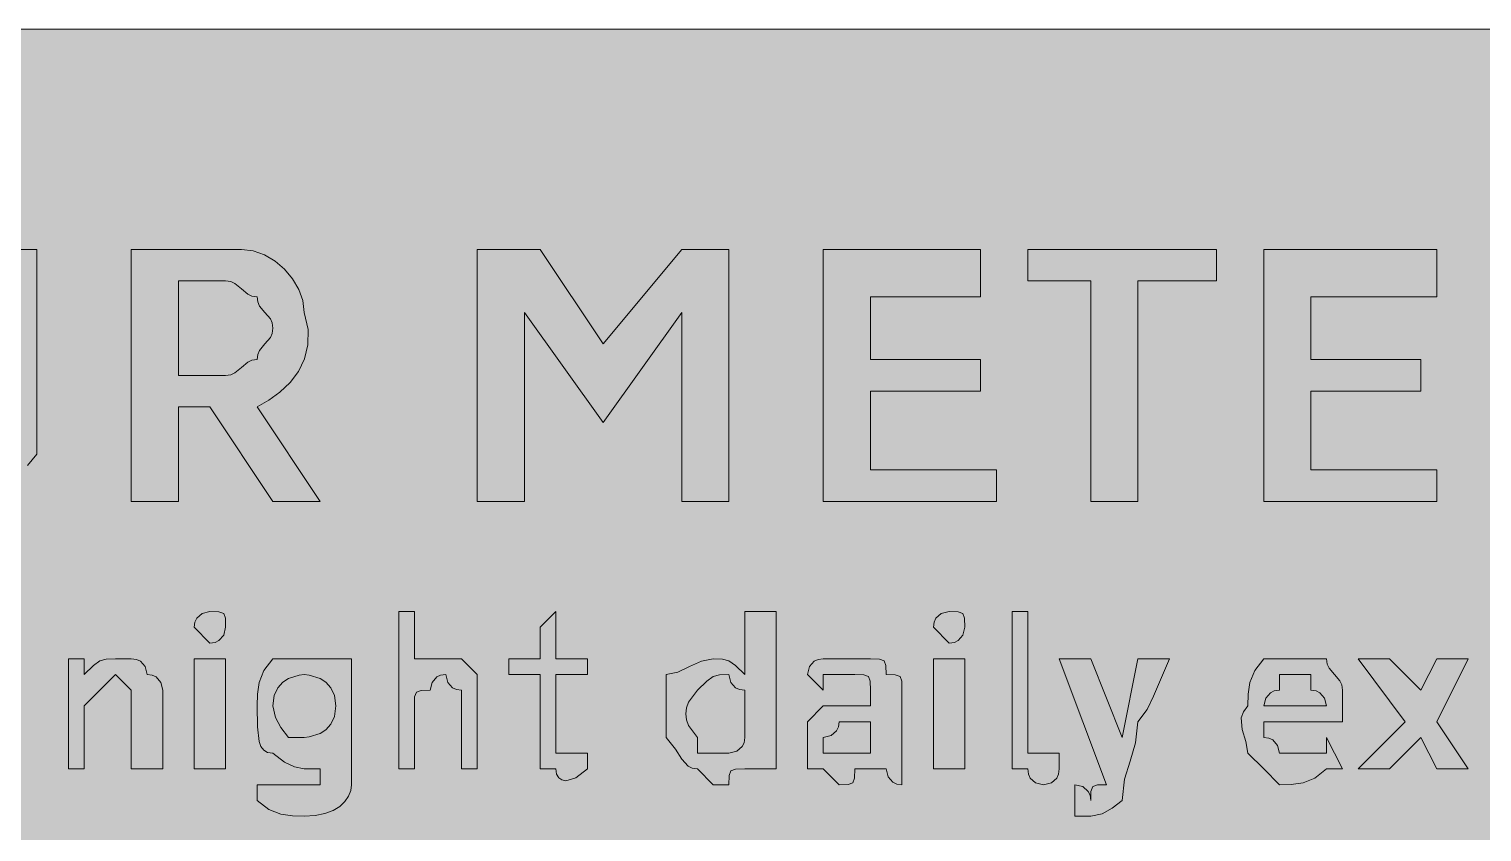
# Model space of a CAD drawing. Header units: metres. Extents: x 10 to 558, y 12 to 259.
# Drawn here: x 253.9 to 364.8, y 197.8 to 259 of the extents above; entities that cross this region are included whole.
import ezdxf

# ---------------------------------------------------------------- set-up
doc = ezdxf.new("R2010")
doc.units = ezdxf.units.M
for name, color, linetype, true_color in [('FILL_BLUE_0000FF', 7, 'Continuous', 0x0000ff), ('FILL_WHITE_FFFFFF', 7, 'Continuous', 0xffffff), ('STROKE_WHITE_FFFFFF', 7, 'Continuous', 0xffffff)]:
    doc.layers.add(name, color=color, linetype=linetype, true_color=true_color)

msp = doc.modelspace()

# ---------------------------------------------------------------- hatches: boundary and pattern name
at = {"layer": 'FILL_BLUE_0000FF', "true_color": 0x0000ff}
h = msp.add_hatch(color=7, dxfattribs=at)
h.dxf.hatch_style = 1
h.paths.add_polyline_path([(552.54, 258.94), (553.8, 258.81), (554.83, 258.45), (555.75, 257.76), (557.14, 256.15), (557.56, 255.44), (557.85, 254.76), (558.11, 253.37), (558.15, 251.76), (558.15, 18.96), (558.15, 15.36), (557.75, 15.31), (557.44, 15.15), (556.95, 14.61), (556.46, 13.84), (555.75, 12.96), (554.83, 12.27), (553.8, 11.91), (552.54, 11.78), (550.95, 11.76), (16.95, 11.76), (13.35, 11.76), (12.6, 12.36), (11.83, 12.77), (10.95, 12.96), (10.26, 14.57), (9.9, 15.96), (9.77, 17.35), (9.75, 18.96), (9.75, 251.76), (9.75, 255.36), (10.35, 256.11), (10.76, 256.88), (10.95, 257.76), (11.83, 257.95), (12.6, 258.36), (13.35, 258.96), (16.95, 258.96), (550.95, 258.96), (552.54, 258.94)])
at = {"layer": 'FILL_WHITE_FFFFFF', "true_color": 0xffffff}
h = msp.add_hatch(color=7, dxfattribs=at)
h.dxf.hatch_style = 1
h.paths.add_polyline_path([(242.55, 228.96), (242.55, 227.76), (243.75, 226.56), (244.65, 225.87), (245.55, 225.51), (246.45, 225.38), (247.35, 225.36), (248.23, 225.38), (249, 225.51), (249.54, 225.87), (249.7, 226.16), (249.75, 226.56), (250.15, 226.61), (250.44, 226.75), (250.8, 227.16), (250.95, 227.76), (250.95, 228.96), (250.95, 242.16), (254.55, 242.16), (254.55, 228.96), (254.55, 226.56), (253.84, 225.68), (253.35, 224.91), (252.86, 224.37), (252.55, 224.21), (252.15, 224.16), (251.06, 223.28), (249.75, 222.51), (248.44, 221.97), (247.35, 221.76), (245.57, 221.97), (243.9, 222.51), (242.46, 223.28), (241.35, 224.16), (240.75, 224.91), (240.34, 225.68), (240.15, 226.56), (239.46, 227.44), (239.1, 228.21), (238.95, 228.96), (238.95, 242.16), (242.55, 242.16), (242.55, 228.96)])
h = msp.add_hatch(color=7, dxfattribs=at)
h.dxf.hatch_style = 1
h.paths.add_polyline_path([(270.15, 242.16), (271.05, 242.05), (271.91, 241.75), (272.72, 241.27), (273.45, 240.66), (274.06, 239.93), (274.54, 239.12), (274.84, 238.26), (274.95, 237.36), (275.24, 236.07), (275.23, 234.88), (274.97, 233.82), (274.5, 232.86), (273.86, 232.02), (273.09, 231.28), (272.24, 230.67), (271.35, 230.16), (276.15, 222.96), (272.55, 222.96), (267.75, 230.16), (265.35, 230.16), (265.35, 222.96), (261.75, 222.96), (261.75, 242.16), (270.15, 242.16)])
h.paths.add_polyline_path([(269.35, 232.61), (269.66, 232.75), (270.15, 233.16), (270.64, 233.57), (270.95, 233.71), (271.35, 233.76), (271.4, 234.16), (271.54, 234.47), (271.95, 234.96), (272.36, 235.45), (272.5, 235.76), (272.55, 236.16), (272.5, 236.56), (272.36, 236.87), (271.95, 237.36), (271.54, 237.85), (271.4, 238.16), (271.35, 238.56), (270.95, 238.61), (270.64, 238.75), (270.15, 239.16), (269.66, 239.57), (269.35, 239.71), (268.95, 239.76), (265.35, 239.76), (265.35, 232.56), (268.95, 232.56), (269.35, 232.61)], flags=16)
h = msp.add_hatch(color=7, dxfattribs=at)
h.dxf.hatch_style = 1
h.paths.add_polyline_path([(288.15, 242.16), (292.95, 242.16), (297.75, 234.96), (303.75, 242.16), (307.35, 242.16), (307.35, 222.96), (303.75, 222.96), (303.75, 237.36), (297.75, 228.96), (291.75, 237.36), (291.75, 222.96), (288.15, 222.96), (288.15, 242.16)])
h = msp.add_hatch(color=7, dxfattribs=at)
h.dxf.hatch_style = 1
h.paths.add_polyline_path([(314.55, 242.16), (326.55, 242.16), (326.55, 238.56), (318.15, 238.56), (318.15, 233.76), (326.55, 233.76), (326.55, 231.36), (318.15, 231.36), (318.15, 225.36), (327.75, 225.36), (327.75, 222.96), (314.55, 222.96), (314.55, 242.16)])
h = msp.add_hatch(color=7, dxfattribs=at)
h.dxf.hatch_style = 1
h.paths.add_polyline_path([(344.55, 239.76), (338.55, 239.76), (338.55, 222.96), (334.95, 222.96), (334.95, 239.76), (330.15, 239.76), (330.15, 242.16), (344.55, 242.16), (344.55, 239.76)])
h = msp.add_hatch(color=7, dxfattribs=at)
h.dxf.hatch_style = 1
h.paths.add_polyline_path([(348.15, 242.16), (361.35, 242.16), (361.35, 238.56), (351.75, 238.56), (351.75, 233.76), (360.15, 233.76), (360.15, 231.36), (351.75, 231.36), (351.75, 225.36), (361.35, 225.36), (361.35, 222.96), (348.15, 222.96), (348.15, 242.16)])
h = msp.add_hatch(color=7, dxfattribs=at)
h.dxf.hatch_style = 1
h.paths.add_polyline_path([(268.8, 212.76), (268.44, 212.35), (268.15, 212.21), (267.75, 212.16), (266.55, 213.36), (266.6, 213.76), (266.74, 214.05), (267.15, 214.41), (267.75, 214.56), (268.44, 214.54), (268.8, 214.41), (268.93, 214.05), (268.95, 213.36), (268.8, 212.76)])
h = msp.add_hatch(color=7, dxfattribs=at)
h.dxf.hatch_style = 1
h.paths.add_polyline_path([(286.95, 208.56), (286.55, 208.61), (286.26, 208.75), (285.9, 209.16), (285.75, 209.76), (285.35, 209.71), (285.06, 209.57), (284.7, 209.16), (284.55, 208.56), (283.86, 208.54), (283.5, 208.41), (283.37, 208.05), (283.35, 207.36), (283.35, 202.56), (282.15, 202.56), (282.15, 214.56), (283.35, 214.56), (283.35, 210.96), (284.55, 210.96), (286.95, 210.96), (288.15, 209.76), (288.15, 208.56), (288.15, 202.56), (286.95, 202.56), (286.95, 207.36), (286.95, 208.56)])
h = msp.add_hatch(color=7, dxfattribs=at)
h.dxf.hatch_style = 1
h.paths.add_polyline_path([(295.35, 203.76), (296.55, 203.76), (296.55, 202.56), (295.67, 201.88), (294.9, 201.66), (294.59, 201.72), (294.36, 201.88), (294.2, 202.17), (294.15, 202.56), (292.95, 202.56), (292.95, 203.76), (292.95, 209.76), (290.55, 209.76), (290.55, 210.96), (292.95, 210.96), (292.95, 213.36), (294.15, 214.56), (294.15, 210.96), (296.55, 210.96), (296.55, 209.76), (294.15, 209.76), (294.15, 203.76), (295.35, 203.76)])
h = msp.add_hatch(color=7, dxfattribs=at)
h.dxf.hatch_style = 1
h.paths.add_polyline_path([(307.5, 202.41), (307.37, 202.05), (307.35, 201.36), (306.15, 201.36), (304.95, 202.56), (304.55, 202.61), (304.24, 202.77), (303.75, 203.31), (303.26, 204.08), (302.55, 204.96), (302.55, 208.56), (302.55, 209.76), (303.45, 209.95), (304.35, 210.36), (305.25, 210.77), (306.15, 210.96), (306.86, 210.94), (307.35, 210.81), (307.84, 210.45), (308.55, 209.76), (308.55, 214.56), (310.95, 214.56), (310.95, 202.56), (308.55, 202.56), (307.86, 202.54), (307.5, 202.41)])
h.paths.add_polyline_path([(308.36, 204.27), (308.5, 204.56), (308.55, 204.96), (308.55, 206.16), (308.55, 207.36), (308.55, 208.56), (308.15, 208.61), (307.86, 208.75), (307.5, 209.16), (307.35, 209.76), (306.64, 209.74), (306.15, 209.61), (305.66, 209.25), (304.95, 208.56), (304.27, 207.66), (304.11, 207.21), (304.05, 206.76), (304.11, 206.31), (304.27, 205.86), (304.95, 204.96), (304.95, 203.76), (306.15, 203.76), (307.35, 203.76), (307.95, 203.91), (308.36, 204.27)], flags=16)
h = msp.add_hatch(color=7, dxfattribs=at)
h.dxf.hatch_style = 1
h.paths.add_polyline_path([(325.2, 212.76), (324.84, 212.35), (324.55, 212.21), (324.15, 212.16), (322.95, 213.36), (323, 213.76), (323.14, 214.05), (323.55, 214.41), (324.15, 214.56), (324.84, 214.54), (325.2, 214.41), (325.33, 214.05), (325.35, 213.36), (325.2, 212.76)])
h = msp.add_hatch(color=7, dxfattribs=at)
h.dxf.hatch_style = 1
h.paths.add_polyline_path([(328.95, 214.56), (330.15, 214.56), (330.15, 203.76), (331.35, 203.76), (332.55, 203.76), (332.55, 202.56), (332.5, 202.16), (332.36, 201.87), (331.95, 201.51), (331.35, 201.36), (330.75, 201.51), (330.34, 201.87), (330.2, 202.16), (330.15, 202.56), (328.95, 202.56), (328.95, 203.76), (328.95, 214.56)])
h = msp.add_hatch(color=7, dxfattribs=at)
h.dxf.hatch_style = 1
h.paths.add_polyline_path([(259.35, 208.56), (258.15, 207.36), (258.15, 202.56), (256.95, 202.56), (256.95, 210.96), (258.15, 210.96), (258.15, 209.76), (258.86, 210.45), (259.35, 210.81), (259.84, 210.94), (260.55, 210.96), (261.75, 210.96), (262.15, 210.91), (262.44, 210.77), (262.8, 210.36), (262.95, 209.76), (263.35, 209.71), (263.64, 209.57), (264, 209.16), (264.15, 208.56), (264.15, 202.56), (261.75, 202.56), (261.75, 207.36), (261.75, 208.56), (260.55, 209.76), (259.35, 208.56)])
h = msp.add_hatch(color=7, dxfattribs=at)
h.dxf.hatch_style = 1
h.paths.add_polyline_path([(266.55, 202.56), (266.55, 210.96), (268.95, 210.96), (268.95, 202.56), (266.55, 202.56)])
h = msp.add_hatch(color=7, dxfattribs=at)
h.dxf.hatch_style = 1
h.paths.add_polyline_path([(278.49, 200.91), (278.32, 200.48), (278.04, 200.07), (277.65, 199.71), (277.14, 199.4), (276.52, 199.17), (275.79, 199.01), (274.95, 198.96), (274.05, 198.98), (273.15, 199.11), (272.25, 199.47), (271.35, 200.16), (271.35, 201.36), (274.95, 201.36), (276.15, 201.36), (276.15, 202.56), (274.95, 202.56), (274.2, 202.71), (273.43, 203.07), (272.55, 203.76), (272.15, 203.82), (271.86, 203.98), (271.64, 204.27), (271.5, 204.66), (271.37, 205.78), (271.35, 207.36), (271.37, 208.26), (271.5, 209.16), (271.86, 210.06), (272.55, 210.96), (274.95, 210.96), (276.15, 210.96), (277.35, 210.96), (278.55, 210.96), (278.55, 201.36), (278.49, 200.91)])
h.paths.add_polyline_path([(273.75, 209.46), (273.31, 209.17), (272.92, 208.75), (272.65, 208.15), (272.55, 207.36), (272.74, 206.48), (273.15, 205.71), (273.75, 204.96), (274.95, 204.96), (275.32, 205), (276.15, 205.26), (276.59, 205.55), (276.97, 205.97), (277.25, 206.57), (277.35, 207.36), (277.25, 208.15), (276.97, 208.75), (276.59, 209.17), (276.15, 209.46), (275.32, 209.72), (274.95, 209.76), (274.57, 209.72), (273.75, 209.46)], flags=16)
h = msp.add_hatch(color=7, dxfattribs=at)
h.dxf.hatch_style = 1
h.paths.add_polyline_path([(313.35, 202.56), (313.35, 204.96), (313.35, 206.16), (314.55, 207.36), (315.75, 207.36), (316.95, 207.36), (318.15, 207.36), (318.15, 208.56), (318.13, 209.25), (318, 209.61), (317.64, 209.74), (316.95, 209.76), (315.75, 209.76), (314.55, 209.76), (314.55, 208.56), (313.35, 209.76), (313.5, 210.36), (313.86, 210.77), (314.15, 210.91), (314.55, 210.96), (316.95, 210.96), (318.15, 210.96), (318.84, 210.94), (319.2, 210.81), (319.33, 210.45), (319.35, 209.76), (320.04, 209.74), (320.4, 209.61), (320.53, 209.25), (320.55, 208.56), (320.55, 207.36), (320.55, 203.76), (320.55, 201.36), (320.15, 201.41), (319.86, 201.55), (319.5, 201.96), (319.35, 202.56), (318.15, 202.56), (316.95, 202.56), (316.93, 201.87), (316.8, 201.51), (316.44, 201.38), (315.75, 201.36), (314.55, 202.56), (313.35, 202.56)])
h.paths.add_polyline_path([(318.15, 203.76), (318.15, 204.96), (318.15, 206.16), (316.95, 206.16), (315.75, 206.16), (315.7, 205.76), (315.56, 205.47), (315.15, 205.11), (314.55, 204.96), (314.55, 203.76), (315.75, 203.76), (316.95, 203.76), (318.15, 203.76)], flags=16)
h = msp.add_hatch(color=7, dxfattribs=at)
h.dxf.hatch_style = 1
h.paths.add_polyline_path([(322.95, 202.56), (322.95, 210.96), (325.35, 210.96), (325.35, 202.56), (322.95, 202.56)])
h = msp.add_hatch(color=7, dxfattribs=at)
h.dxf.hatch_style = 1
h.paths.add_polyline_path([(332.55, 210.96), (334.95, 210.96), (337.35, 204.96), (338.55, 210.96), (340.95, 210.96), (339.75, 208.11), (339.26, 207.08), (338.55, 206.16), (338.36, 204.55), (337.95, 203.16), (337.54, 201.77), (337.35, 200.16), (336.6, 199.56), (335.83, 199.15), (334.95, 198.96), (333.75, 198.96), (333.75, 201.36), (334.35, 201.21), (334.76, 200.85), (334.9, 200.56), (334.95, 200.16), (334.97, 200.85), (335.1, 201.21), (335.46, 201.34), (336.15, 201.36), (332.55, 210.96)])
h = msp.add_hatch(color=7, dxfattribs=at)
h.dxf.hatch_style = 1
h.paths.add_polyline_path([(346.95, 203.76), (346.78, 204.66), (346.5, 205.56), (346.44, 206.46), (346.61, 206.91), (346.95, 207.36), (346.97, 208.26), (347.1, 209.16), (347.46, 210.06), (348.15, 210.96), (352.95, 210.96), (353, 210.56), (353.14, 210.25), (353.55, 209.76), (353.96, 209.27), (354.1, 208.96), (354.15, 208.56), (354.15, 206.16), (348.15, 206.16), (348.15, 204.96), (348.55, 204.91), (348.84, 204.77), (349.2, 204.36), (349.35, 203.76), (350.55, 203.76), (352.95, 203.76), (352.95, 204.96), (354.15, 202.56), (352.95, 202.56), (352.05, 201.87), (351.15, 201.51), (350.25, 201.38), (349.35, 201.36), (348.15, 202.56), (346.95, 203.76)])
h.paths.add_polyline_path([(352.8, 207.96), (352.44, 208.37), (352.15, 208.51), (351.75, 208.56), (351.75, 209.76), (349.35, 209.76), (349.35, 208.56), (348.95, 208.51), (348.66, 208.37), (348.3, 207.96), (348.15, 207.36), (352.95, 207.36), (352.8, 207.96)], flags=16)
h = msp.add_hatch(color=7, dxfattribs=at)
h.dxf.hatch_style = 1
h.paths.add_polyline_path([(360.15, 204.96), (357.75, 202.56), (355.35, 202.56), (358.95, 206.16), (355.35, 210.96), (357.75, 210.96), (360.15, 208.56), (361.35, 210.96), (363.75, 210.96), (361.35, 206.16), (363.75, 202.56), (361.35, 202.56), (360.15, 204.96)])

# ---------------------------------------------------------------- linework, layer by layer
at = {"layer": 'FILL_BLUE_0000FF', "lineweight": 0, "true_color": 0x0000ff}
msp.add_lwpolyline([(550.95, 11.76), (16.95, 11.76), (13.35, 11.76), (12.6, 12.36), (11.83, 12.77), (10.95, 12.96), (10.26, 14.57), (9.9, 15.96), (9.77, 17.35), (9.75, 18.96), (9.75, 251.76), (9.75, 255.36), (10.35, 256.11), (10.76, 256.88), (10.95, 257.76), (11.83, 257.95), (12.6, 258.36), (13.35, 258.96), (16.95, 258.96), (550.95, 258.96)], dxfattribs=at)
at = {"layer": 'FILL_WHITE_FFFFFF', "lineweight": 0, "true_color": 0xffffff}
msp.add_lwpolyline([(250.95, 242.16), (254.55, 242.16), (254.55, 228.96), (254.55, 226.56), (253.84, 225.68)], dxfattribs=at)
for points in [[(270.15, 242.16), (271.05, 242.05), (271.91, 241.75), (272.72, 241.27), (273.45, 240.66), (274.06, 239.93), (274.54, 239.12), (274.84, 238.26), (274.95, 237.36), (275.24, 236.07), (275.23, 234.88), (274.97, 233.82), (274.5, 232.86), (273.86, 232.02), (273.09, 231.28), (272.24, 230.67), (271.35, 230.16), (276.15, 222.96), (272.55, 222.96), (267.75, 230.16), (265.35, 230.16), (265.35, 222.96), (261.75, 222.96), (261.75, 242.16)], [(288.15, 242.16), (292.95, 242.16), (297.75, 234.96), (303.75, 242.16), (307.35, 242.16), (307.35, 222.96), (303.75, 222.96), (303.75, 237.36), (297.75, 228.96), (291.75, 237.36), (291.75, 222.96), (288.15, 222.96)], [(314.55, 242.16), (326.55, 242.16), (326.55, 238.56), (318.15, 238.56), (318.15, 233.76), (326.55, 233.76), (326.55, 231.36), (318.15, 231.36), (318.15, 225.36), (327.75, 225.36), (327.75, 222.96), (314.55, 222.96)], [(344.55, 239.76), (338.55, 239.76), (338.55, 222.96), (334.95, 222.96), (334.95, 239.76), (330.15, 239.76), (330.15, 242.16), (344.55, 242.16)], [(348.15, 242.16), (361.35, 242.16), (361.35, 238.56), (351.75, 238.56), (351.75, 233.76), (360.15, 233.76), (360.15, 231.36), (351.75, 231.36), (351.75, 225.36), (361.35, 225.36), (361.35, 222.96), (348.15, 222.96)], [(269.35, 232.61), (269.66, 232.75), (270.15, 233.16), (270.64, 233.57), (270.95, 233.71), (271.35, 233.76), (271.4, 234.16), (271.54, 234.47), (271.95, 234.96), (272.36, 235.45), (272.5, 235.76), (272.55, 236.16), (272.5, 236.56), (272.36, 236.87), (271.95, 237.36), (271.54, 237.85), (271.4, 238.16), (271.35, 238.56), (270.95, 238.61), (270.64, 238.75), (270.15, 239.16), (269.66, 239.57), (269.35, 239.71), (268.95, 239.76), (265.35, 239.76), (265.35, 232.56), (268.95, 232.56)], [(268.8, 212.76), (268.44, 212.35), (268.15, 212.21), (267.75, 212.16), (266.55, 213.36), (266.6, 213.76), (266.74, 214.05), (267.15, 214.41), (267.75, 214.56), (268.44, 214.54), (268.8, 214.41), (268.93, 214.05), (268.95, 213.36)], [(286.95, 208.56), (286.55, 208.61), (286.26, 208.75), (285.9, 209.16), (285.75, 209.76), (285.35, 209.71), (285.06, 209.57), (284.7, 209.16), (284.55, 208.56), (283.86, 208.54), (283.5, 208.41), (283.37, 208.05), (283.35, 207.36), (283.35, 202.56), (282.15, 202.56), (282.15, 214.56), (283.35, 214.56), (283.35, 210.96), (284.55, 210.96), (286.95, 210.96), (288.15, 209.76), (288.15, 208.56), (288.15, 202.56), (286.95, 202.56), (286.95, 207.36)], [(295.35, 203.76), (296.55, 203.76), (296.55, 202.56), (295.67, 201.88), (294.9, 201.66), (294.59, 201.72), (294.36, 201.88), (294.2, 202.17), (294.15, 202.56), (292.95, 202.56), (292.95, 203.76), (292.95, 209.76), (290.55, 209.76), (290.55, 210.96), (292.95, 210.96), (292.95, 213.36), (294.15, 214.56), (294.15, 210.96), (296.55, 210.96), (296.55, 209.76), (294.15, 209.76), (294.15, 203.76)], [(307.5, 202.41), (307.37, 202.05), (307.35, 201.36), (306.15, 201.36), (304.95, 202.56), (304.55, 202.61), (304.24, 202.77), (303.75, 203.31), (303.26, 204.08), (302.55, 204.96), (302.55, 208.56), (302.55, 209.76), (303.45, 209.95), (304.35, 210.36), (305.25, 210.77), (306.15, 210.96), (306.86, 210.94), (307.35, 210.81), (307.84, 210.45), (308.55, 209.76), (308.55, 214.56), (310.95, 214.56), (310.95, 202.56), (308.55, 202.56), (307.86, 202.54)], [(325.2, 212.76), (324.84, 212.35), (324.55, 212.21), (324.15, 212.16), (322.95, 213.36), (323, 213.76), (323.14, 214.05), (323.55, 214.41), (324.15, 214.56), (324.84, 214.54), (325.2, 214.41), (325.33, 214.05), (325.35, 213.36)], [(328.95, 214.56), (330.15, 214.56), (330.15, 203.76), (331.35, 203.76), (332.55, 203.76), (332.55, 202.56), (332.5, 202.16), (332.36, 201.87), (331.95, 201.51), (331.35, 201.36), (330.75, 201.51), (330.34, 201.87), (330.2, 202.16), (330.15, 202.56), (328.95, 202.56), (328.95, 203.76)], [(259.35, 208.56), (258.15, 207.36), (258.15, 202.56), (256.95, 202.56), (256.95, 210.96), (258.15, 210.96), (258.15, 209.76), (258.86, 210.45), (259.35, 210.81), (259.84, 210.94), (260.55, 210.96), (261.75, 210.96), (262.15, 210.91), (262.44, 210.77), (262.8, 210.36), (262.95, 209.76), (263.35, 209.71), (263.64, 209.57), (264, 209.16), (264.15, 208.56), (264.15, 202.56), (261.75, 202.56), (261.75, 207.36), (261.75, 208.56), (260.55, 209.76)], [(266.55, 202.56), (266.55, 210.96), (268.95, 210.96), (268.95, 202.56)], [(278.49, 200.91), (278.32, 200.48), (278.04, 200.07), (277.65, 199.71), (277.14, 199.4), (276.52, 199.17), (275.79, 199.01), (274.95, 198.96), (274.05, 198.98), (273.15, 199.11), (272.25, 199.47), (271.35, 200.16), (271.35, 201.36), (274.95, 201.36), (276.15, 201.36), (276.15, 202.56), (274.95, 202.56), (274.2, 202.71), (273.43, 203.07), (272.55, 203.76), (272.15, 203.82), (271.86, 203.98), (271.64, 204.27), (271.5, 204.66), (271.37, 205.78), (271.35, 207.36), (271.37, 208.26), (271.5, 209.16), (271.86, 210.06), (272.55, 210.96), (274.95, 210.96), (276.15, 210.96), (277.35, 210.96), (278.55, 210.96), (278.55, 201.36)], [(313.35, 202.56), (313.35, 204.96), (313.35, 206.16), (314.55, 207.36), (315.75, 207.36), (316.95, 207.36), (318.15, 207.36), (318.15, 208.56), (318.13, 209.25), (318, 209.61), (317.64, 209.74), (316.95, 209.76), (315.75, 209.76), (314.55, 209.76), (314.55, 208.56), (313.35, 209.76), (313.5, 210.36), (313.86, 210.77), (314.15, 210.91), (314.55, 210.96), (316.95, 210.96), (318.15, 210.96), (318.84, 210.94), (319.2, 210.81), (319.33, 210.45), (319.35, 209.76), (320.04, 209.74), (320.4, 209.61), (320.53, 209.25), (320.55, 208.56), (320.55, 207.36), (320.55, 203.76), (320.55, 201.36), (320.15, 201.41), (319.86, 201.55), (319.5, 201.96), (319.35, 202.56), (318.15, 202.56), (316.95, 202.56), (316.93, 201.87), (316.8, 201.51), (316.44, 201.38), (315.75, 201.36), (314.55, 202.56)], [(322.95, 202.56), (322.95, 210.96), (325.35, 210.96), (325.35, 202.56)], [(332.55, 210.96), (334.95, 210.96), (337.35, 204.96), (338.55, 210.96), (340.95, 210.96), (339.75, 208.11), (339.26, 207.08), (338.55, 206.16), (338.36, 204.55), (337.95, 203.16), (337.54, 201.77), (337.35, 200.16), (336.6, 199.56), (335.83, 199.15), (334.95, 198.96), (333.75, 198.96), (333.75, 201.36), (334.35, 201.21), (334.76, 200.85), (334.9, 200.56), (334.95, 200.16), (334.97, 200.85), (335.1, 201.21), (335.46, 201.34), (336.15, 201.36)], [(346.95, 203.76), (346.78, 204.66), (346.5, 205.56), (346.44, 206.46), (346.61, 206.91), (346.95, 207.36), (346.97, 208.26), (347.1, 209.16), (347.46, 210.06), (348.15, 210.96), (352.95, 210.96), (353, 210.56), (353.14, 210.25), (353.55, 209.76), (353.96, 209.27), (354.1, 208.96), (354.15, 208.56), (354.15, 206.16), (348.15, 206.16), (348.15, 204.96), (348.55, 204.91), (348.84, 204.77), (349.2, 204.36), (349.35, 203.76), (350.55, 203.76), (352.95, 203.76), (352.95, 204.96), (354.15, 202.56), (352.95, 202.56), (352.05, 201.87), (351.15, 201.51), (350.25, 201.38), (349.35, 201.36), (348.15, 202.56)], [(360.15, 204.96), (357.75, 202.56), (355.35, 202.56), (358.95, 206.16), (355.35, 210.96), (357.75, 210.96), (360.15, 208.56), (361.35, 210.96), (363.75, 210.96), (361.35, 206.16), (363.75, 202.56), (361.35, 202.56)], [(273.75, 209.46), (273.31, 209.17), (272.92, 208.75), (272.65, 208.15), (272.55, 207.36), (272.74, 206.48), (273.15, 205.71), (273.75, 204.96), (274.95, 204.96), (275.32, 205), (276.15, 205.26), (276.59, 205.55), (276.97, 205.97), (277.25, 206.57), (277.35, 207.36), (277.25, 208.15), (276.97, 208.75), (276.59, 209.17), (276.15, 209.46), (275.32, 209.72), (274.95, 209.76), (274.57, 209.72)], [(308.36, 204.27), (308.5, 204.56), (308.55, 204.96), (308.55, 206.16), (308.55, 207.36), (308.55, 208.56), (308.15, 208.61), (307.86, 208.75), (307.5, 209.16), (307.35, 209.76), (306.64, 209.74), (306.15, 209.61), (305.66, 209.25), (304.95, 208.56), (304.27, 207.66), (304.11, 207.21), (304.05, 206.76), (304.11, 206.31), (304.27, 205.86), (304.95, 204.96), (304.95, 203.76), (306.15, 203.76), (307.35, 203.76), (307.95, 203.91)], [(352.8, 207.96), (352.44, 208.37), (352.15, 208.51), (351.75, 208.56), (351.75, 209.76), (349.35, 209.76), (349.35, 208.56), (348.95, 208.51), (348.66, 208.37), (348.3, 207.96), (348.15, 207.36), (352.95, 207.36)], [(318.15, 203.76), (318.15, 204.96), (318.15, 206.16), (316.95, 206.16), (315.75, 206.16), (315.7, 205.76), (315.56, 205.47), (315.15, 205.11), (314.55, 204.96), (314.55, 203.76), (315.75, 203.76), (316.95, 203.76)]]:
    msp.add_lwpolyline(points, close=True, dxfattribs=at)
at = {"layer": 'STROKE_WHITE_FFFFFF', "lineweight": 0, "true_color": 0xffffff}
msp.add_lwpolyline([(261.75, 222.96), (261.75, 242.16)], dxfattribs=at)

doc.saveas('drawing.dxf')
